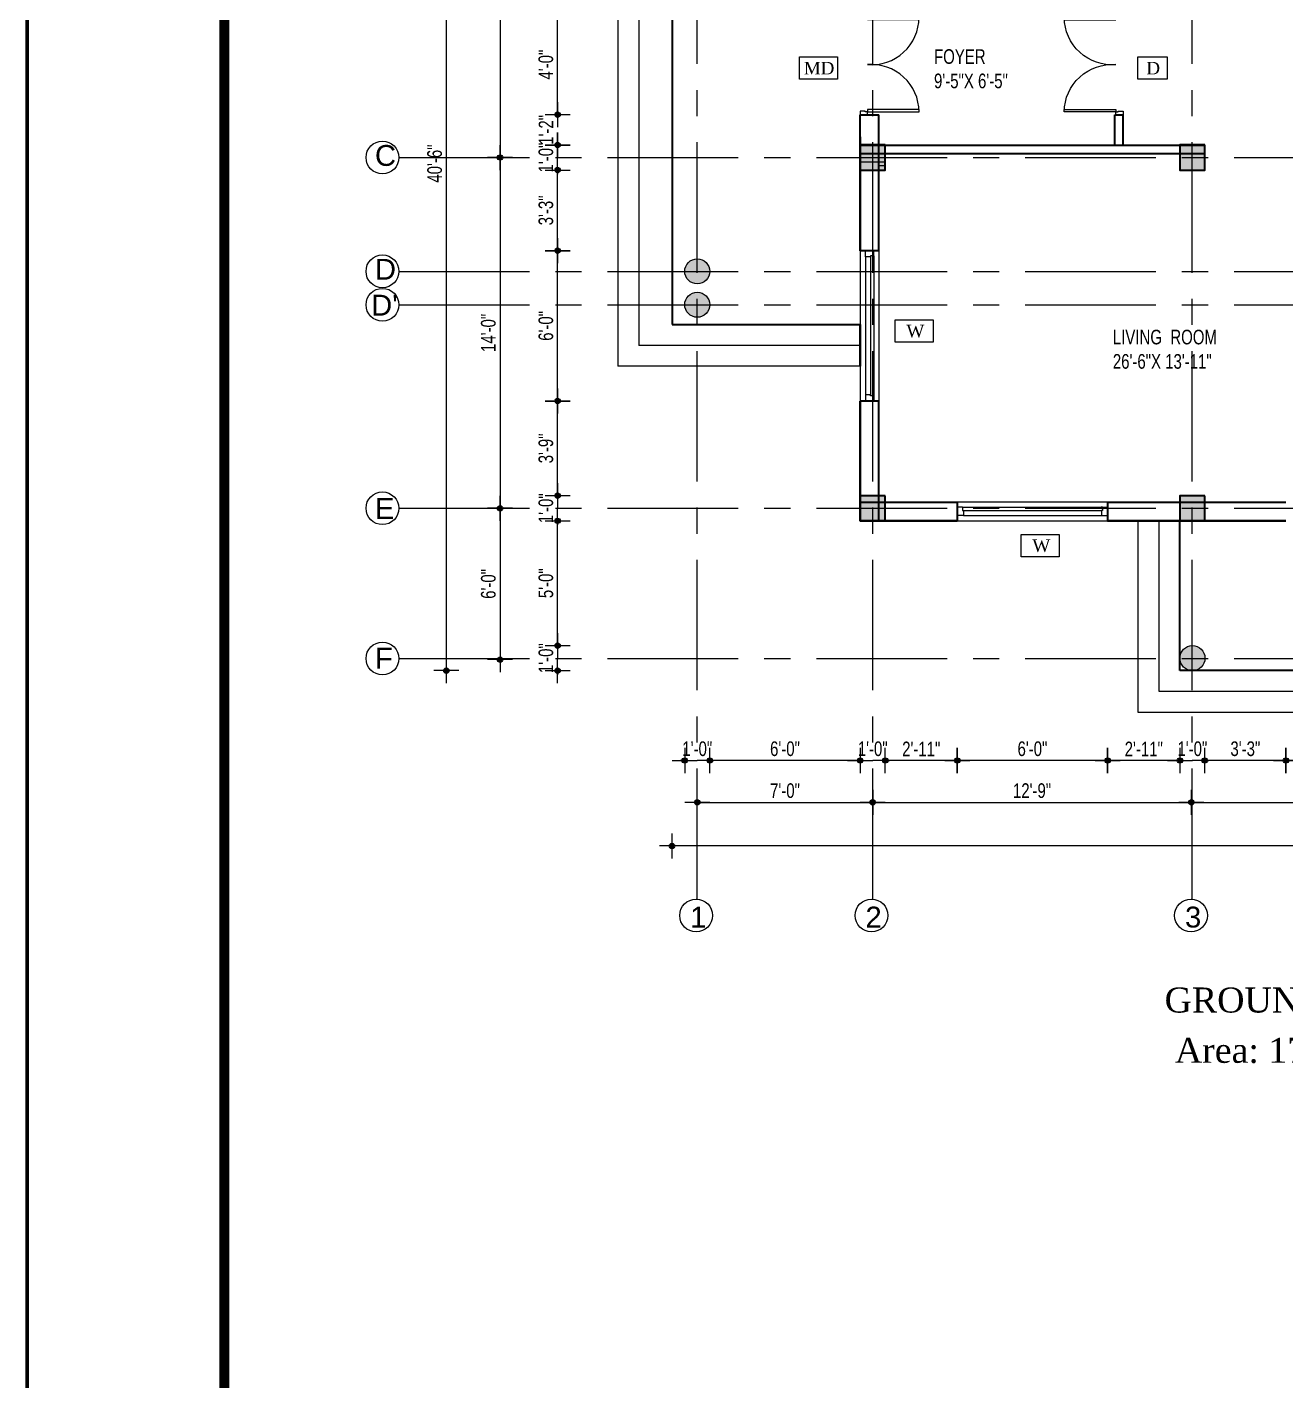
# Model space of a CAD drawing. Header units: inches. Extents: x 108286 to 1018414, y -1240248 to 57686.
# Drawn here: x 502502 to 503105, y -616413 to -615765 of the extents above; entities that cross this region are included whole.
import ezdxf

# ---------------------------------------------------------------- set-up
doc = ezdxf.new("R2010")
doc.units = ezdxf.units.IN
doc.header["$MEASUREMENT"] = 0
doc.linetypes.add('CENTERX2', pattern=[4, 2.5, -0.5, 0.5, -0.5])
for name, color, linetype, lineweight in [('DIMENSION', 142, 'Continuous', 13), ('dimentions', 123, 'Continuous', 9), ('DOOR WINDOW', 6, 'Continuous', 0), ('ELEVATION', 31, 'Continuous', 25), ('furniture', 32, 'Continuous', 13), ('pillar', 1, 'Continuous', 35), ('SHEETS', 7, 'Continuous', 60), ('TEXT', 231, 'Continuous', 20), ('WALL', 8, 'Continuous', 35)]:
    doc.layers.add(name, color=color, linetype=linetype, lineweight=lineweight)
doc.layers.add('VEHICLE', color=9, linetype='Continuous')
doc.styles.add('7 INCH', font='swisscl.ttf', dxfattribs={"height": 7})
doc.styles.add('7 INCH str', font='times.ttf', dxfattribs={"height": 6})
doc.dimstyles.new('7 INCH', dxfattribs={"dimscale": 0, "dimtxt": 7, "dimasz": 1, "dimexe": 2, "dimexo": 9, "dimgap": 2, "dimtad": 1, "dimdec": 0, "dimzin": 3, "dimdsep": 46, "dimlunit": 4, "dimtxsty": '7 INCH', "dimblk": 'DIM', "dimcen": 3, "dimdle": 3, "dimse1": 1, "dimse2": 1, "dimclrd": 256, "dimclre": 256, "dimclrt": 7, "dimadec": 1, "dimazin": 2, "dimtfac": 1, "dimtdec": 0, "dimtix": 1, "dimtofl": 0, "dimtmove": 2, "dimatfit": 3, "dimldrblk": 'ARW', "dimfxl": 2, "dimfrac": 2, "dimtolj": 2, "dimtzin": 0, "dimarcsym": 0})

# ---------------------------------------------------------------- blocks, each defined once
blk = doc.blocks.new('DFGDG')
at = {"layer": 'pillar'}
blk.add_hatch(color=4, dxfattribs=at).paths.add_polyline_path([(456398.92, -510693.64), (456386.92, -510693.64), (456386.92, -510705.64), (456398.92, -510705.64)])
blk.add_lwpolyline([(456398.92, -510693.64), (456386.92, -510693.64), (456386.92, -510705.64), (456398.92, -510705.64)], close=True, dxfattribs=at)
blk = doc.blocks.new('FGEWSRG')
at = {"layer": 'ELEVATION'}
h = blk.add_hatch(color=251, dxfattribs=at)
edge = h.paths.add_edge_path()
edge.add_arc((502633.6, -562105.59), 6, 0, 360)
at = {"layer": 'ELEVATION', "color": 4}
blk.add_circle((502633.6, -562105.59), 6, dxfattribs=at)
blk = doc.blocks.new('*U474')
at = {"layer": 'DOOR WINDOW'}
for p, q in [((-196.36, 4.5), (-196.36, -4.5)), ((-196.36, 4.5), (-124.36, 4.5)), ((-193.86, 2), (-196.36, 2)), ((-193.86, 2), (-126.86, 2)), ((-193.86, 2), (-193.86, 0.5)), ((-193.86, 0.5), (-193.36, 0.5)), ((-193.36, 0.5), (-193.36, -2)), ((-193.36, 0.5), (-127.36, 0.5)), ((-126.86, 2), (-127.46, 2)), ((-127.36, 0.5), (-127.36, -2)), ((-126.86, 0.5), (-127.36, 0.5)), ((-127.36, 0.5), (-127.36, -2)), ((-126.86, 0.5), (-127.36, 0.5)), ((-126.86, 2), (-126.86, 0.5)), ((-126.86, 2), (-126.86, 0.5)), ((-126.86, 2), (-124.36, 2)), ((-124.36, 4.5), (-124.36, -4.5)), ((-124.36, 4.5), (-124.36, -4.5)), ((-124.36, 4.5), (-124.36, -4.5)), ((-193.36, -2), (-196.36, -2)), ((-196.36, -4.5), (-124.36, -4.5)), ((-193.36, -2), (-127.36, -2)), ((-127.46, -2), (-127.36, -2)), ((-127.36, -2), (-124.36, -2))]:
    blk.add_line(p, q, dxfattribs=at)
blk = doc.blocks.new('*U480')
at = {"layer": 'DOOR WINDOW'}
for p, q in [((-184.36, 4.5), (-184.36, -4.5)), ((-184.36, 4.5), (-112.36, 4.5)), ((-181.86, 2), (-184.36, 2)), ((-181.86, 2), (-114.86, 2)), ((-181.86, 2), (-181.86, 0.5)), ((-181.86, 0.5), (-181.36, 0.5)), ((-181.36, 0.5), (-181.36, -2)), ((-181.36, 0.5), (-115.36, 0.5)), ((-114.86, 2), (-115.46, 2)), ((-115.36, 0.5), (-115.36, -2)), ((-114.86, 0.5), (-115.36, 0.5)), ((-115.36, 0.5), (-115.36, -2)), ((-114.86, 0.5), (-115.36, 0.5)), ((-114.86, 2), (-114.86, 0.5)), ((-114.86, 2), (-114.86, 0.5)), ((-114.86, 2), (-112.36, 2)), ((-112.36, 4.5), (-112.36, -4.5)), ((-112.36, 4.5), (-112.36, -4.5)), ((-112.36, 4.5), (-112.36, -4.5)), ((-181.36, -2), (-184.36, -2)), ((-184.36, -4.5), (-112.36, -4.5)), ((-181.36, -2), (-115.36, -2)), ((-115.46, -2), (-115.36, -2)), ((-115.36, -2), (-112.36, -2))]:
    blk.add_line(p, q, dxfattribs=at)
blk = doc.blocks.new('gjhfgyjn')
at = {"layer": 'DOOR WINDOW'}
for points in [[(12837.35, 218.59), (12837.35, 240.19), (12838.27, 240.19), (12838.27, 218.59)], [(12876.87, 218.59), (12876.87, 240.19), (12875.95, 240.19), (12875.95, 218.59)], [(12837.65, 215.5), (12836.11, 215.5), (12836.11, 218.59), (12837.35, 218.59), (12837.35, 217.66), (12837.65, 217.66)], [(12876.57, 215.5), (12878.11, 215.5), (12878.11, 218.59), (12876.87, 218.59), (12876.87, 217.66), (12876.57, 217.66)]]:
    blk.add_lwpolyline(points, close=True, dxfattribs=at)
for centre, start, end in [((12837.1, 220.14), 355.5723, 89.3002), ((12877.12, 220.14), 90.6998, 184.4277)]:
    blk.add_arc(centre, 20.07, start, end, dxfattribs=at)
blk = doc.blocks.new('DIM')
at = {"layer": 'DIMENSION'}
h = blk.add_hatch(color=256, dxfattribs=at)
h.paths.add_polyline_path([(0, 1.28), (0, 0), (1.28, 0, 0.414214)])
h.paths.add_polyline_path([(1.28, 0), (0, 0), (0, -1.28, 0.414214)])
h.paths.add_polyline_path([(0, 0), (-1.28, 0, 0.414214), (0, -1.28)])
h.paths.add_polyline_path([(0, 1.28, 0.414214), (-1.28, 0), (0, 0)])
for p, q in [((-6, 0), (6, 0)), ((0, 6), (0, -6))]:
    blk.add_line(p, q, dxfattribs=at)
blk.add_circle((0, 0), 1.28, dxfattribs=at)
blk = doc.blocks.new('*D660')
at = {"layer": 'Defpoints', "color": 0, "ltscale": 15}
for p in [(503105.08, -616001.42), (503177.08, -616001.42), (503105.08, -616116.22)]:
    blk.add_point(p, dxfattribs=at)
at = {"layer": 'dimentions', "lineweight": -2, "ltscale": 15}
blk.add_line((503176.08, -616116.22), (503106.08, -616116.22), dxfattribs=at)
at = {"layer": 'dimentions', "lineweight": -2, "ltscale": 15, "rotation": 180}
blk.add_blockref('DIM', (503105.08, -616116.22), dxfattribs=at)
at = {"layer": 'dimentions', "lineweight": -2, "ltscale": 15}
blk.add_blockref('DIM', (503177.08, -616116.22), dxfattribs=at)
at = {"layer": 'dimentions', "color": 7, "ltscale": 15, "insert": (503141.08, -616110.64), "char_height": 7, "attachment_point": 5, "style": '7 INCH'}
blk.add_mtext('\\A2;6\'-0"', dxfattribs=at)
blk = doc.blocks.new('ARW')
at = {"layer": 'DIMENSION'}
blk.add_lwpolyline([(-0.5, 0, 0, 3, 0), (-5.5, 0, 0, 0, 0), (-0.5, 0, 0, 0, 0)], format="xyseb", dxfattribs=at)
blk = doc.blocks.new('*D661')
at = {"layer": 'Defpoints', "color": 0, "ltscale": 15}
for p in [(503066.21, -616001.42), (503105.08, -616001.42), (503066.21, -616116.22)]:
    blk.add_point(p, dxfattribs=at)
at = {"layer": 'dimentions', "lineweight": -2, "ltscale": 15}
blk.add_line((503104.08, -616116.22), (503067.21, -616116.22), dxfattribs=at)
at = {"layer": 'dimentions', "lineweight": -2, "ltscale": 15, "rotation": 180}
blk.add_blockref('DIM', (503066.21, -616116.22), dxfattribs=at)
at = {"layer": 'dimentions', "lineweight": -2, "ltscale": 15}
blk.add_blockref('DIM', (503105.08, -616116.22), dxfattribs=at)
at = {"layer": 'dimentions', "color": 7, "ltscale": 15, "insert": (503085.65, -616110.64), "char_height": 7, "attachment_point": 5, "style": '7 INCH'}
blk.add_mtext('\\A2;3\'-3"', dxfattribs=at)
blk = doc.blocks.new('*D662')
at = {"layer": 'Defpoints', "color": 0, "ltscale": 15}
for p in [(503054.34, -616001.42), (503066.21, -616001.42), (503054.34, -616116.22)]:
    blk.add_point(p, dxfattribs=at)
at = {"layer": 'dimentions', "lineweight": -2, "ltscale": 15}
for p, q in [((503053.34, -616116.22), (503052.34, -616116.22)), ((503067.21, -616116.22), (503068.21, -616116.22))]:
    blk.add_line(p, q, dxfattribs=at)
blk.add_blockref('DIM', (503054.34, -616116.22), dxfattribs=at)
at = {"layer": 'dimentions', "lineweight": -2, "ltscale": 15, "rotation": 180}
blk.add_blockref('DIM', (503066.21, -616116.22), dxfattribs=at)
at = {"layer": 'dimentions', "color": 7, "ltscale": 15, "insert": (503060.27, -616110.64), "char_height": 7, "attachment_point": 5, "style": '7 INCH'}
blk.add_mtext('\\A2;1\'-0"', dxfattribs=at)
blk = doc.blocks.new('*D663')
at = {"layer": 'Defpoints', "color": 0, "ltscale": 15}
for p in [(503019.71, -616001.42), (503054.34, -616001.42), (503019.71, -616116.22)]:
    blk.add_point(p, dxfattribs=at)
at = {"layer": 'dimentions', "lineweight": -2, "ltscale": 15}
blk.add_line((503053.34, -616116.22), (503020.71, -616116.22), dxfattribs=at)
at = {"layer": 'dimentions', "lineweight": -2, "ltscale": 15, "rotation": 180}
blk.add_blockref('DIM', (503019.71, -616116.22), dxfattribs=at)
at = {"layer": 'dimentions', "lineweight": -2, "ltscale": 15}
blk.add_blockref('DIM', (503054.34, -616116.22), dxfattribs=at)
at = {"layer": 'dimentions', "color": 7, "ltscale": 15, "insert": (503037.02, -616110.71), "char_height": 7, "attachment_point": 5, "style": '7 INCH'}
blk.add_mtext('\\A2;2\'-11"', dxfattribs=at)
blk = doc.blocks.new('*D664')
at = {"layer": 'Defpoints', "color": 0, "ltscale": 15}
for p in [(502947.71, -616001.41), (503019.71, -616001.42), (502947.71, -616116.22)]:
    blk.add_point(p, dxfattribs=at)
at = {"layer": 'dimentions', "lineweight": -2, "ltscale": 15}
blk.add_line((503018.71, -616116.22), (502948.71, -616116.22), dxfattribs=at)
at = {"layer": 'dimentions', "lineweight": -2, "ltscale": 15, "rotation": 180}
blk.add_blockref('DIM', (502947.71, -616116.22), dxfattribs=at)
at = {"layer": 'dimentions', "lineweight": -2, "ltscale": 15}
blk.add_blockref('DIM', (503019.71, -616116.22), dxfattribs=at)
at = {"layer": 'dimentions', "color": 7, "ltscale": 15, "insert": (502983.71, -616110.64), "char_height": 7, "attachment_point": 5, "style": '7 INCH'}
blk.add_mtext('\\A2;6\'-0"', dxfattribs=at)
blk = doc.blocks.new('*D665')
at = {"layer": 'Defpoints', "color": 0, "ltscale": 15}
for p in [(502913.21, -616001.42), (502947.71, -616001.41), (502913.21, -616116.22)]:
    blk.add_point(p, dxfattribs=at)
at = {"layer": 'dimentions', "lineweight": -2, "ltscale": 15}
blk.add_line((502946.71, -616116.22), (502914.21, -616116.22), dxfattribs=at)
at = {"layer": 'dimentions', "lineweight": -2, "ltscale": 15, "rotation": 180}
blk.add_blockref('DIM', (502913.21, -616116.22), dxfattribs=at)
at = {"layer": 'dimentions', "lineweight": -2, "ltscale": 15}
blk.add_blockref('DIM', (502947.71, -616116.22), dxfattribs=at)
at = {"layer": 'dimentions', "color": 7, "ltscale": 15, "insert": (502930.46, -616110.71), "char_height": 7, "attachment_point": 5, "style": '7 INCH'}
blk.add_mtext('\\A2;2\'-11"', dxfattribs=at)
blk = doc.blocks.new('*D666')
at = {"layer": 'Defpoints', "color": 0, "ltscale": 15}
for p in [(502901.21, -616001.42), (502913.21, -616001.42), (502901.21, -616116.22)]:
    blk.add_point(p, dxfattribs=at)
at = {"layer": 'dimentions', "lineweight": -2, "ltscale": 15}
for p, q in [((502900.21, -616116.22), (502899.21, -616116.22)), ((502914.21, -616116.22), (502915.21, -616116.22))]:
    blk.add_line(p, q, dxfattribs=at)
blk.add_blockref('DIM', (502901.21, -616116.22), dxfattribs=at)
at = {"layer": 'dimentions', "lineweight": -2, "ltscale": 15, "rotation": 180}
blk.add_blockref('DIM', (502913.21, -616116.22), dxfattribs=at)
at = {"layer": 'dimentions', "color": 7, "ltscale": 15, "insert": (502907.21, -616110.64), "char_height": 7, "attachment_point": 5, "style": '7 INCH'}
blk.add_mtext('\\A2;1\'-0"', dxfattribs=at)
blk = doc.blocks.new('*D667')
at = {"layer": 'Defpoints', "color": 0, "ltscale": 15}
for p in [(502829.21, -615897.94), (502901.21, -616001.42), (502829.21, -616116.22)]:
    blk.add_point(p, dxfattribs=at)
at = {"layer": 'dimentions', "lineweight": -2, "ltscale": 15}
blk.add_line((502900.21, -616116.22), (502830.21, -616116.22), dxfattribs=at)
at = {"layer": 'dimentions', "lineweight": -2, "ltscale": 15, "rotation": 180}
blk.add_blockref('DIM', (502829.21, -616116.22), dxfattribs=at)
at = {"layer": 'dimentions', "lineweight": -2, "ltscale": 15}
blk.add_blockref('DIM', (502901.21, -616116.22), dxfattribs=at)
at = {"layer": 'dimentions', "color": 7, "ltscale": 15, "insert": (502865.21, -616110.64), "char_height": 7, "attachment_point": 5, "style": '7 INCH'}
blk.add_mtext('\\A2;6\'-0"', dxfattribs=at)
blk = doc.blocks.new('*D668')
at = {"layer": 'Defpoints', "color": 0, "ltscale": 15}
for p in [(502817.21, -615897.94), (502829.21, -615897.94), (502817.21, -616116.22)]:
    blk.add_point(p, dxfattribs=at)
at = {"layer": 'dimentions', "lineweight": -2, "ltscale": 15}
for p, q in [((502816.21, -616116.22), (502815.21, -616116.22)), ((502830.21, -616116.22), (502831.21, -616116.22))]:
    blk.add_line(p, q, dxfattribs=at)
blk.add_blockref('DIM', (502817.21, -616116.22), dxfattribs=at)
at = {"layer": 'dimentions', "lineweight": -2, "ltscale": 15, "rotation": 180}
blk.add_blockref('DIM', (502829.21, -616116.22), dxfattribs=at)
at = {"layer": 'dimentions', "color": 7, "ltscale": 15, "insert": (502823.21, -616110.64), "char_height": 7, "attachment_point": 5, "style": '7 INCH'}
blk.add_mtext('\\A2;1\'-0"', dxfattribs=at)
blk = doc.blocks.new('*D669')
at = {"layer": 'Defpoints', "color": 0, "ltscale": 15}
for p in [(502823.21, -615903.94), (502907.21, -616001.42), (502907.21, -616136.29)]:
    blk.add_point(p, dxfattribs=at)
at = {"layer": 'dimentions', "lineweight": -2, "ltscale": 15}
blk.add_line((502824.21, -616136.29), (502906.21, -616136.29), dxfattribs=at)
at = {"layer": 'dimentions', "lineweight": -2, "ltscale": 15, "rotation": 180}
blk.add_blockref('DIM', (502823.21, -616136.29), dxfattribs=at)
at = {"layer": 'dimentions', "lineweight": -2, "ltscale": 15}
blk.add_blockref('DIM', (502907.21, -616136.29), dxfattribs=at)
at = {"layer": 'dimentions', "color": 7, "ltscale": 15, "insert": (502865.21, -616130.71), "char_height": 7, "attachment_point": 5, "style": '7 INCH'}
blk.add_mtext('\\A2;7\'-0"', dxfattribs=at)
blk = doc.blocks.new('*D670')
at = {"layer": 'Defpoints', "color": 0, "ltscale": 15}
for p in [(502907.21, -616001.42), (503059.82, -616073.19), (503059.82, -616136.29)]:
    blk.add_point(p, dxfattribs=at)
at = {"layer": 'dimentions', "lineweight": -2, "ltscale": 15}
blk.add_line((502908.21, -616136.29), (503058.82, -616136.29), dxfattribs=at)
at = {"layer": 'dimentions', "lineweight": -2, "ltscale": 15, "rotation": 180}
blk.add_blockref('DIM', (502907.21, -616136.29), dxfattribs=at)
at = {"layer": 'dimentions', "lineweight": -2, "ltscale": 15}
blk.add_blockref('DIM', (503059.82, -616136.29), dxfattribs=at)
at = {"layer": 'dimentions', "color": 7, "ltscale": 15, "insert": (502983.51, -616130.71), "char_height": 7, "attachment_point": 5, "style": '7 INCH'}
blk.add_mtext('\\A2;12\'-9"', dxfattribs=at)
blk = doc.blocks.new('*D671')
at = {"layer": 'Defpoints', "color": 0, "ltscale": 15}
for p in [(503059.82, -616073.19), (503221.96, -616073.19), (503221.96, -616136.29)]:
    blk.add_point(p, dxfattribs=at)
at = {"layer": 'dimentions', "lineweight": -2, "ltscale": 15}
blk.add_line((503060.82, -616136.29), (503220.96, -616136.29), dxfattribs=at)
at = {"layer": 'dimentions', "lineweight": -2, "ltscale": 15, "rotation": 180}
blk.add_blockref('DIM', (503059.82, -616136.29), dxfattribs=at)
at = {"layer": 'dimentions', "lineweight": -2, "ltscale": 15}
blk.add_blockref('DIM', (503221.96, -616136.29), dxfattribs=at)
at = {"layer": 'dimentions', "color": 7, "ltscale": 15, "insert": (503140.89, -616130.7), "char_height": 7, "attachment_point": 5, "style": '7 INCH'}
blk.add_mtext('\\A2;13\'-6"', dxfattribs=at)
blk = doc.blocks.new('*D673')
at = {"layer": 'Defpoints', "color": 0, "ltscale": 15}
for p in [(503437.21, -615833.42), (502811.11, -615907.41), (502811.11, -616157.14)]:
    blk.add_point(p, dxfattribs=at)
at = {"layer": 'dimentions', "lineweight": -2, "ltscale": 15}
blk.add_line((503436.21, -616157.14), (502812.11, -616157.14), dxfattribs=at)
at = {"layer": 'dimentions', "lineweight": -2, "ltscale": 15, "rotation": 180}
blk.add_blockref('DIM', (502811.11, -616157.14), dxfattribs=at)
at = {"layer": 'dimentions', "lineweight": -2, "ltscale": 15}
blk.add_blockref('DIM', (503437.21, -616157.14), dxfattribs=at)
at = {"layer": 'dimentions', "color": 7, "ltscale": 15, "insert": (503124.16, -616151.56), "char_height": 7, "attachment_point": 5, "style": '7 INCH'}
blk.add_mtext('\\A2;52\'-2"', dxfattribs=at)
blk = doc.blocks.new('*D676')
at = {"layer": 'Defpoints', "color": 0, "ltscale": 15}
for p in [(502756.32, -616061.23), (503060.78, -616061.23), (503060.78, -616073.19)]:
    blk.add_point(p, dxfattribs=at)
at = {"layer": 'dimentions', "lineweight": -2, "ltscale": 15}
for p, q in [((502756.32, -616060.23), (502756.32, -616059.23)), ((502756.32, -616074.19), (502756.32, -616075.19))]:
    blk.add_line(p, q, dxfattribs=at)
for p, rotation in [((502756.32, -616061.23), 270), ((502756.32, -616073.19), 90)]:
    blk.add_blockref('DIM', p, dxfattribs=dict(at, rotation=rotation))
at = {"layer": 'dimentions', "color": 7, "ltscale": 15, "insert": (502750.74, -616067.21), "char_height": 7, "attachment_point": 5, "rotation": 90, "style": '7 INCH'}
blk.add_mtext('\\A2;1\'-0"', dxfattribs=at)
blk = doc.blocks.new('*D677')
at = {"layer": 'Defpoints', "color": 0, "ltscale": 15}
for p in [(502756.32, -616001.42), (502901.21, -616001.42), (503060.78, -616061.23)]:
    blk.add_point(p, dxfattribs=at)
at = {"layer": 'dimentions', "lineweight": -2, "ltscale": 15}
blk.add_line((502756.32, -616060.23), (502756.32, -616002.42), dxfattribs=at)
for p, rotation in [((502756.32, -616001.42), 90), ((502756.32, -616061.23), 270)]:
    blk.add_blockref('DIM', p, dxfattribs=dict(at, rotation=rotation))
at = {"layer": 'dimentions', "color": 7, "ltscale": 15, "insert": (502750.74, -616031.32), "char_height": 7, "attachment_point": 5, "rotation": 90, "style": '7 INCH'}
blk.add_mtext('\\A2;5\'-0"', dxfattribs=at)
blk = doc.blocks.new('*D678')
at = {"layer": 'Defpoints', "color": 0, "ltscale": 15}
for p in [(502756.32, -615989.42), (502901.21, -615989.42), (502901.21, -616001.42)]:
    blk.add_point(p, dxfattribs=at)
at = {"layer": 'dimentions', "lineweight": -2, "ltscale": 15}
for p, q in [((502756.32, -615988.42), (502756.32, -615987.42)), ((502756.32, -616002.42), (502756.32, -616003.42))]:
    blk.add_line(p, q, dxfattribs=at)
for p, rotation in [((502756.32, -615989.42), 270), ((502756.32, -616001.42), 90)]:
    blk.add_blockref('DIM', p, dxfattribs=dict(at, rotation=rotation))
at = {"layer": 'dimentions', "color": 7, "ltscale": 15, "insert": (502750.74, -615995.42), "char_height": 7, "attachment_point": 5, "rotation": 90, "style": '7 INCH'}
blk.add_mtext('\\A2;1\'-0"', dxfattribs=at)
blk = doc.blocks.new('*D679')
at = {"layer": 'Defpoints', "color": 0, "ltscale": 15}
for p in [(502756.32, -615944.06), (502901.21, -615944.06), (502901.21, -615989.42)]:
    blk.add_point(p, dxfattribs=at)
at = {"layer": 'dimentions', "lineweight": -2, "ltscale": 15}
blk.add_line((502756.32, -615988.42), (502756.32, -615945.06), dxfattribs=at)
for p, rotation in [((502756.32, -615944.06), 90), ((502756.32, -615989.42), 270)]:
    blk.add_blockref('DIM', p, dxfattribs=dict(at, rotation=rotation))
at = {"layer": 'dimentions', "color": 7, "ltscale": 15, "insert": (502750.74, -615966.74), "char_height": 7, "attachment_point": 5, "rotation": 90, "style": '7 INCH'}
blk.add_mtext('\\A2;3\'-9"', dxfattribs=at)
blk = doc.blocks.new('*D680')
at = {"layer": 'Defpoints', "color": 0, "ltscale": 15}
for p in [(502756.32, -615872.06), (502901.21, -615872.06), (502901.21, -615944.06)]:
    blk.add_point(p, dxfattribs=at)
at = {"layer": 'dimentions', "lineweight": -2, "ltscale": 15}
blk.add_line((502756.32, -615943.06), (502756.32, -615873.06), dxfattribs=at)
for p, rotation in [((502756.32, -615872.06), 90), ((502756.32, -615944.06), 270)]:
    blk.add_blockref('DIM', p, dxfattribs=dict(at, rotation=rotation))
at = {"layer": 'dimentions', "color": 7, "ltscale": 15, "insert": (502750.74, -615908.06), "char_height": 7, "attachment_point": 5, "rotation": 90, "style": '7 INCH'}
blk.add_mtext('\\A2;6\'-0"', dxfattribs=at)
blk = doc.blocks.new('*D681')
at = {"layer": 'Defpoints', "color": 0, "ltscale": 15}
for p in [(502756.32, -615833.42), (502901.21, -615833.42), (502901.21, -615872.06)]:
    blk.add_point(p, dxfattribs=at)
at = {"layer": 'dimentions', "lineweight": -2, "ltscale": 15}
blk.add_line((502756.32, -615871.06), (502756.32, -615834.42), dxfattribs=at)
for p, rotation in [((502756.32, -615833.42), 90), ((502756.32, -615872.06), 270)]:
    blk.add_blockref('DIM', p, dxfattribs=dict(at, rotation=rotation))
at = {"layer": 'dimentions', "color": 7, "ltscale": 15, "insert": (502750.74, -615852.74), "char_height": 7, "attachment_point": 5, "rotation": 90, "style": '7 INCH'}
blk.add_mtext('\\A2;3\'-3"', dxfattribs=at)
blk = doc.blocks.new('*D682')
at = {"layer": 'Defpoints', "color": 0, "ltscale": 15}
for p in [(502756.32, -615821.42), (502901.21, -615821.42), (502901.21, -615833.42)]:
    blk.add_point(p, dxfattribs=at)
at = {"layer": 'dimentions', "lineweight": -2, "ltscale": 15}
for p, q in [((502756.32, -615820.42), (502756.32, -615819.42)), ((502756.32, -615834.42), (502756.32, -615835.42))]:
    blk.add_line(p, q, dxfattribs=at)
for p, rotation in [((502756.32, -615821.42), 270), ((502756.32, -615833.42), 90)]:
    blk.add_blockref('DIM', p, dxfattribs=dict(at, rotation=rotation))
at = {"layer": 'dimentions', "color": 7, "ltscale": 15, "insert": (502750.74, -615827.42), "char_height": 7, "attachment_point": 5, "rotation": 90, "style": '7 INCH'}
blk.add_mtext('\\A2;1\'-0"', dxfattribs=at)
blk = doc.blocks.new('*D683')
at = {"layer": 'Defpoints', "color": 0, "ltscale": 15}
for p in [(502756.32, -615806.92), (502901.21, -615806.92), (502901.21, -615821.42)]:
    blk.add_point(p, dxfattribs=at)
at = {"layer": 'dimentions', "lineweight": -2, "ltscale": 15}
for p, q in [((502756.32, -615805.92), (502756.32, -615804.92)), ((502756.32, -615822.42), (502756.32, -615823.42))]:
    blk.add_line(p, q, dxfattribs=at)
for p, rotation in [((502756.32, -615806.92), 270), ((502756.32, -615821.42), 90)]:
    blk.add_blockref('DIM', p, dxfattribs=dict(at, rotation=rotation))
at = {"layer": 'dimentions', "color": 7, "ltscale": 15, "insert": (502750.81, -615814.17), "char_height": 7, "attachment_point": 5, "rotation": 90, "style": '7 INCH'}
blk.add_mtext('\\A2;1\'-2"', dxfattribs=at)
blk = doc.blocks.new('*D684')
at = {"layer": 'Defpoints', "color": 0, "ltscale": 15}
for p in [(502756.32, -615758.92), (502901.21, -615758.92), (502901.21, -615806.92)]:
    blk.add_point(p, dxfattribs=at)
at = {"layer": 'dimentions', "lineweight": -2, "ltscale": 15}
blk.add_line((502756.32, -615805.92), (502756.32, -615759.92), dxfattribs=at)
for p, rotation in [((502756.32, -615758.92), 90), ((502756.32, -615806.92), 270)]:
    blk.add_blockref('DIM', p, dxfattribs=dict(at, rotation=rotation))
at = {"layer": 'dimentions', "color": 7, "ltscale": 15, "insert": (502750.74, -615782.92), "char_height": 7, "attachment_point": 5, "rotation": 90, "style": '7 INCH'}
blk.add_mtext('\\A2;4\'-0"', dxfattribs=at)
blk = doc.blocks.new('*D689')
at = {"layer": 'Defpoints', "color": 0, "ltscale": 15}
for p in [(502901.21, -615593.42), (502728.78, -615827.42), (502901.21, -615827.42)]:
    blk.add_point(p, dxfattribs=at)
at = {"layer": 'dimentions', "lineweight": -2, "ltscale": 15}
blk.add_line((502728.78, -615594.42), (502728.78, -615826.42), dxfattribs=at)
for p, rotation in [((502728.78, -615593.42), 90), ((502728.78, -615827.42), 270)]:
    blk.add_blockref('DIM', p, dxfattribs=dict(at, rotation=rotation))
at = {"layer": 'dimentions', "color": 7, "ltscale": 15, "insert": (502723.19, -615710.42), "char_height": 7, "attachment_point": 5, "rotation": 90, "style": '7 INCH'}
blk.add_mtext('\\A2;19\'-6"', dxfattribs=at)
blk = doc.blocks.new('*D690')
at = {"layer": 'Defpoints', "color": 0, "ltscale": 15}
for p in [(502901.21, -615827.42), (502728.78, -615995.42), (502901.21, -615995.42)]:
    blk.add_point(p, dxfattribs=at)
at = {"layer": 'dimentions', "lineweight": -2, "ltscale": 15}
blk.add_line((502728.78, -615828.42), (502728.78, -615994.42), dxfattribs=at)
for p, rotation in [((502728.78, -615827.42), 90), ((502728.78, -615995.42), 270)]:
    blk.add_blockref('DIM', p, dxfattribs=dict(at, rotation=rotation))
at = {"layer": 'dimentions', "color": 7, "ltscale": 15, "insert": (502723.19, -615911.42), "char_height": 7, "attachment_point": 5, "rotation": 90, "style": '7 INCH'}
blk.add_mtext('\\A2;14\'-0"', dxfattribs=at)
blk = doc.blocks.new('*D691')
at = {"layer": 'Defpoints', "color": 0, "ltscale": 15}
for p in [(502901.21, -615995.42), (502728.78, -616067.89), (503054.34, -616067.89)]:
    blk.add_point(p, dxfattribs=at)
at = {"layer": 'dimentions', "lineweight": -2, "ltscale": 15}
blk.add_line((502728.78, -615996.42), (502728.78, -616066.89), dxfattribs=at)
for p, rotation in [((502728.78, -615995.42), 90), ((502728.78, -616067.89), 270)]:
    blk.add_blockref('DIM', p, dxfattribs=dict(at, rotation=rotation))
at = {"layer": 'dimentions', "color": 7, "ltscale": 15, "insert": (502723.19, -616031.65), "char_height": 7, "attachment_point": 5, "rotation": 90, "style": '7 INCH'}
blk.add_mtext('\\A2;6\'-0"', dxfattribs=at)
blk = doc.blocks.new('*D692')
at = {"layer": 'Defpoints', "color": 0, "ltscale": 15}
for p in [(502901.21, -615587.42), (502703.04, -616073.19), (503054.34, -616073.19)]:
    blk.add_point(p, dxfattribs=at)
at = {"layer": 'dimentions', "lineweight": -2, "ltscale": 15}
blk.add_line((502703.04, -615588.42), (502703.04, -616072.19), dxfattribs=at)
for p, rotation in [((502703.04, -615587.42), 90), ((502703.04, -616073.19), 270)]:
    blk.add_blockref('DIM', p, dxfattribs=dict(at, rotation=rotation))
at = {"layer": 'dimentions', "color": 7, "ltscale": 15, "insert": (502697.46, -615830.31), "char_height": 7, "attachment_point": 5, "rotation": 90, "style": '7 INCH'}
blk.add_mtext('\\A2;40\'-6"', dxfattribs=at)

msp = doc.modelspace()

# ---------------------------------------------------------------- linework, layer by layer
at = {"layer": 'dimentions', "ltscale": 15}
for points in [[(502872.11, -615779.22), (502890.29, -615779.22), (502890.29, -615789.89), (502872.11, -615789.89)], [(503034.1, -615779.22), (503048.29, -615779.22), (503048.29, -615789.89), (503034.1, -615789.89)], [(502918.02, -615905.16), (502936.21, -615905.16), (502936.21, -615915.83), (502918.02, -615915.83)], [(502978.32, -616007.94), (502996.51, -616007.94), (502996.51, -616018.62), (502978.32, -616018.62)]]:
    msp.add_lwpolyline(points, close=True, dxfattribs=at)
at = {"layer": 'ELEVATION', "color": 23}
for p, q in [((502785.21, -615659.49), (502785.21, -615927.41)), ((502795.21, -615669.49), (502795.21, -615917.41)), ((502901.21, -615917.41), (502795.21, -615917.41)), ((502901.21, -615927.41), (502785.21, -615927.41)), ((503034.34, -616093.19), (503034.34, -616001.42)), ((503044.34, -616083.19), (503044.34, -616001.42)), ((503237.47, -616083.19), (503044.34, -616083.19)), ((503247.47, -616093.19), (503034.34, -616093.19))]:
    msp.add_line(p, q, dxfattribs=at)
at = {"layer": 'ELEVATION', "color": 0}
for p, q in [((502901.21, -615829.42), (502913.21, -615829.42)), ((502901.21, -615907.41), (502811.11, -615907.41)), ((503043.96, -616001.42), (503105.08, -616001.42))]:
    msp.add_line(p, q, dxfattribs=at)
at = {"layer": 'ELEVATION', "color": 3}
msp.add_line((502913.21, -615831.42), (502910.21, -615831.42), dxfattribs=at)
at = {"layer": 'furniture'}
for centre in [(502672.45, -615827.42), (502672.45, -615881.94), (502672.45, -615897.94), (502672.45, -615995.42), (502672.45, -616067.39), (502822.64, -616190.45), (502906.64, -616190.45), (503059.64, -616190.45)]:
    msp.add_circle(centre, 7.85, dxfattribs=at)
at = {"layer": 'SHEETS'}
for points in [[(502502.29, -615341.01), (505598.29, -615341.01), (505598.29, -617441.01), (502502.29, -617441.01)], [(502595.29, -615386.01), (505553.29, -615386.01), (505553.29, -617396.01), (502595.29, -617396.01)], [(502596.29, -615387.01), (505552.29, -615387.01), (505552.29, -617395.01), (502596.29, -617395.01)], [(502597.29, -615388.01), (505551.29, -615388.01), (505551.29, -617394.01), (502597.29, -617394.01)], [(502598.29, -615389.01), (505550.29, -615389.01), (505550.29, -617393.01), (502598.29, -617393.01)]]:
    msp.add_lwpolyline(points, close=True, dxfattribs=at)
at = {"layer": 'VEHICLE', "linetype": 'CENTERX2', "ltscale": 25}
for p, q in [((502823.21, -616182.61), (502823.21, -615490.07)), ((502907.21, -616182.61), (502907.21, -615490.07)), ((503060.21, -616182.61), (503060.21, -615490.07)), ((502680.3, -615827.42), (503544.41, -615827.42)), ((502680.3, -615881.94), (503544.41, -615881.94)), ((502680.3, -615897.94), (503544.41, -615897.94)), ((502680.3, -615995.42), (503544.41, -615995.42)), ((502680.3, -616067.39), (503544.41, -616067.39))]:
    msp.add_line(p, q, dxfattribs=at)
at = {"layer": 'WALL', "color": 0}
for p, q in [((502811.11, -615679.49), (502811.11, -615907.41)), ((502901.21, -615821.42), (502901.21, -615806.92)), ((502901.21, -615806.92), (502910.21, -615806.92)), ((502910.21, -615872.06), (502910.21, -615806.92)), ((503023.16, -615821.42), (503023.16, -615806.92)), ((503023.16, -615806.92), (503027.16, -615806.92)), ((503027.16, -615821.42), (503027.16, -615806.92)), ((502901.21, -615817.45), (502901.21, -615872.06)), ((502901.21, -615872.06), (502901.21, -615821.42)), ((502901.21, -615821.42), (503066.21, -615821.42)), ((502901.21, -615825.42), (503066.21, -615825.42)), ((502910.21, -615872.06), (502901.21, -615872.06)), ((502811.11, -615907.41), (502901.21, -615907.41)), ((502901.21, -615927.41), (502901.21, -615907.41)), ((502901.21, -615907.41), (502901.21, -615927.41)), ((502901.21, -616001.42), (502901.21, -615944.06)), ((502901.21, -615944.06), (502901.21, -616001.42)), ((502910.21, -615944.06), (502901.21, -615944.06)), ((502910.21, -616001.42), (502910.21, -615944.06)), ((502901.21, -615992.42), (502947.71, -615992.42)), ((502947.71, -615992.42), (502947.71, -616001.42)), ((503019.71, -615992.42), (503105.08, -615992.42)), ((503019.71, -615992.42), (503019.71, -616001.42)), ((502901.21, -616001.42), (502947.71, -616001.42)), ((502901.21, -616001.42), (502947.71, -616001.42)), ((502947.71, -616001.42), (502901.21, -616001.42)), ((503019.71, -616001.42), (503105.08, -616001.42)), ((503019.71, -616001.42), (503105.08, -616001.42)), ((503105.08, -616001.42), (503019.71, -616001.42)), ((503054.34, -616073.19), (503054.34, -616001.42)), ((503227.47, -616073.19), (503054.34, -616073.19))]:
    msp.add_line(p, q, dxfattribs=at)

# ---------------------------------------------------------------- block references
at = {"yscale": 1.142857142855064, "zscale": 1.142857142857143}
for p, xscale, rotation in [((502654.92, -601089.08), 1.142857142855064, 270), ((503273.45, -601089.08), -1.142857142855064, 90)]:
    msp.add_blockref('gjhfgyjn', p, dxfattribs=dict(at, xscale=xscale, rotation=rotation))
at = {"rotation": 270}
msp.add_blockref('*U480', (502905.71, -616056.42), dxfattribs=at)
msp.add_blockref('*U474', (503144.07, -615996.91))
at = {"layer": 'DIMENSION'}
for p in [(46514.29, -105127.77), (46667.29, -105127.77), (46514.29, -105295.77), (46667.29, -105295.77)]:
    msp.add_blockref('DFGDG', p, dxfattribs=at)
at = {"layer": 'ELEVATION', "color": 0}
for p in [(189.61, -53776.35), (189.61, -53792.35)]:
    msp.add_blockref('FGEWSRG', p, dxfattribs=at)
at = {"layer": 'ELEVATION', "color": 3}
msp.add_blockref('FGEWSRG', (426.7, -53961.62), dxfattribs=at)

# ---------------------------------------------------------------- texts
at = {"layer": 'dimentions', "ltscale": 15, "char_height": 6, "width": 18.613, "attachment_point": 1, "style": '7 INCH str'}
for s, insert in [('MD', (502874.24, -615781.6)), ('D', (503038.25, -615781.6)), ('W', (502923.37, -615907.54)), ('W', (502983.67, -616010.33))]:
    msp.add_mtext(s, dxfattribs=dict(at, insert=insert))
at = {"layer": 'furniture', "char_height": 10, "width": 7.2682, "attachment_point": 1, "style": '7 INCH'}
for s, insert in [('{\\fArial|b0|i0|c0|p34;C}', (502668.87, -615821.42)), ('{\\fArial|b0|i0|c0|p34;D}', (502668.87, -615875.95)), ("{\\fArial|b0|i0|c0|p34;D'}", (502667.05, -615893.13)), ('{\\fArial|b0|i0|c0|p34;E}', (502668.87, -615990.56)), ('{\\fArial|b0|i0|c0|p34;F}', (502668.87, -616062.25)), ('{\\fArial|b0|i0|c0|p34;1}', (502819.76, -616186.23)), ('{\\fArial|b0|i0|c0|p34;2}', (502903.76, -616186.23)), ('{\\fArial|b0|i0|c0|p34;3}', (503056.76, -616186.23))]:
    msp.add_mtext(s, dxfattribs=dict(at, insert=insert))
at = {"layer": 'TEXT', "style": '7 INCH str'}
for s, p in [('GROUND  FLOOR  PLAN', (503046.99, -616236.96)), ('Area: 1741.97   sq.ft', (503051.91, -616261.04))]:
    msp.add_text(s, height=12, dxfattribs=at).set_placement(p)
at = {"layer": 'TEXT', "char_height": 7, "width": 57.3601, "attachment_point": 1, "style": '7 INCH'}
for s, insert in [('FOYER\\P9\'-5"X 6\'-5"', (502936.57, -615775.55)), ('LIVING  ROOM\\P26\'-6"X 13\'-11"', (503022.21, -615909.9))]:
    msp.add_mtext(s, dxfattribs=dict(at, insert=insert))

# ---------------------------------------------------------------- dimensions: what is measured, and where the dimension line sits
at = {"layer": 'dimentions', "ltscale": 15}
for base, p1, p2, picture, middle in [((502703.04, -616073.19), (502901.21, -615587.42), (503054.34, -616073.19), '*D692', (502697.46, -615830.31)), ((502728.78, -615827.42), (502901.21, -615593.42), (502901.21, -615827.42), '*D689', (502723.19, -615710.42)), ((502756.32, -615758.92), (502901.21, -615806.92), (502901.21, -615758.92), '*D684', (502750.74, -615782.92)), ((502756.32369409, -615806.91538424), (502901.20874265, -615821.41538422), (502901.20874265, -615806.91538424), '*D683', (502750.80993262, -615814.16538423)), ((502756.32, -615821.42), (502901.21, -615833.42), (502901.21, -615821.42), '*D682', (502750.74, -615827.42)), ((502728.78, -615995.42), (502901.21, -615827.42), (502901.21, -615995.42), '*D690', (502723.19, -615911.42)), ((502756.32, -615833.42), (502901.21, -615872.06), (502901.21, -615833.42), '*D681', (502750.74, -615852.74)), ((502756.32, -615872.06), (502901.21, -615944.06), (502901.21, -615872.06), '*D680', (502750.74, -615908.06)), ((502756.32, -615944.06), (502901.21, -615989.42), (502901.21, -615944.06), '*D679', (502750.74, -615966.74)), ((502756.32, -615989.42), (502901.21, -616001.42), (502901.21, -615989.42), '*D678', (502750.74, -615995.42)), ((502728.78, -616067.89), (502901.21, -615995.42), (503054.34, -616067.89), '*D691', (502723.19, -616031.65)), ((502756.32, -616001.42), (503060.78, -616061.23), (502901.21, -616001.42), '*D677', (502750.74, -616031.32)), ((502756.32, -616061.23), (503060.78, -616073.19), (503060.78, -616061.23), '*D676', (502750.74, -616067.21))]:
    dim = msp.add_linear_dim(base=base, p1=p1, p2=p2, angle=90, dimstyle='7 INCH', override={"dimscale": 1}, dxfattribs=at)
    dim.commit()
    dim.dimension.update_dxf_attribs({"geometry": picture, "text_midpoint": middle})
for base, p1, p2, picture, middle in [((502811.11, -616157.14), (503437.21, -615833.42), (502811.11, -615907.41), '*D673', (503124.16, -616151.56)), ((502817.21, -616116.22), (502829.21, -615897.94), (502817.21, -615897.94), '*D668', (502823.21, -616110.64)), ((502829.21, -616116.22), (502901.21, -616001.42), (502829.21, -615897.94), '*D667', (502865.21, -616110.64)), ((502907.21, -616136.29), (502823.21, -615903.94), (502907.21, -616001.42), '*D669', (502865.21, -616130.71)), ((502901.21, -616116.22), (502913.21, -616001.42), (502901.21, -616001.42), '*D666', (502907.21, -616110.64)), ((503059.82, -616136.29), (502907.21, -616001.42), (503059.82, -616073.19), '*D670', (502983.51, -616130.71)), ((502913.20874265, -616116.22215499), (502947.70874265, -616001.41482518), (502913.20874265, -616001.41538423), '*D665', (502930.45874265, -616110.70839352)), ((502947.71, -616116.22), (503019.71, -616001.42), (502947.71, -616001.41), '*D664', (502983.71, -616110.64)), ((503019.71, -616116.22), (503054.34, -616001.42), (503019.71, -616001.42), '*D663', (503037.02, -616110.71)), ((503054.34, -616116.22), (503066.21, -616001.42), (503054.34, -616001.42), '*D662', (503060.27, -616110.64)), ((503066.21, -616116.22), (503105.08, -616001.42), (503066.21, -616001.42), '*D661', (503085.65, -616110.64)), ((503105.08, -616116.22), (503177.08, -616001.42), (503105.08, -616001.42), '*D660', (503141.08, -616110.64)), ((503221.96, -616136.29), (503059.82, -616073.19), (503221.96, -616073.19), '*D671', (503140.89, -616130.7))]:
    dim = msp.add_linear_dim(base=base, p1=p1, p2=p2, dimstyle='7 INCH', override={"dimscale": 1}, dxfattribs=at)
    dim.commit()
    dim.dimension.update_dxf_attribs({"geometry": picture, "text_midpoint": middle})

doc.saveas('drawing.dxf')
